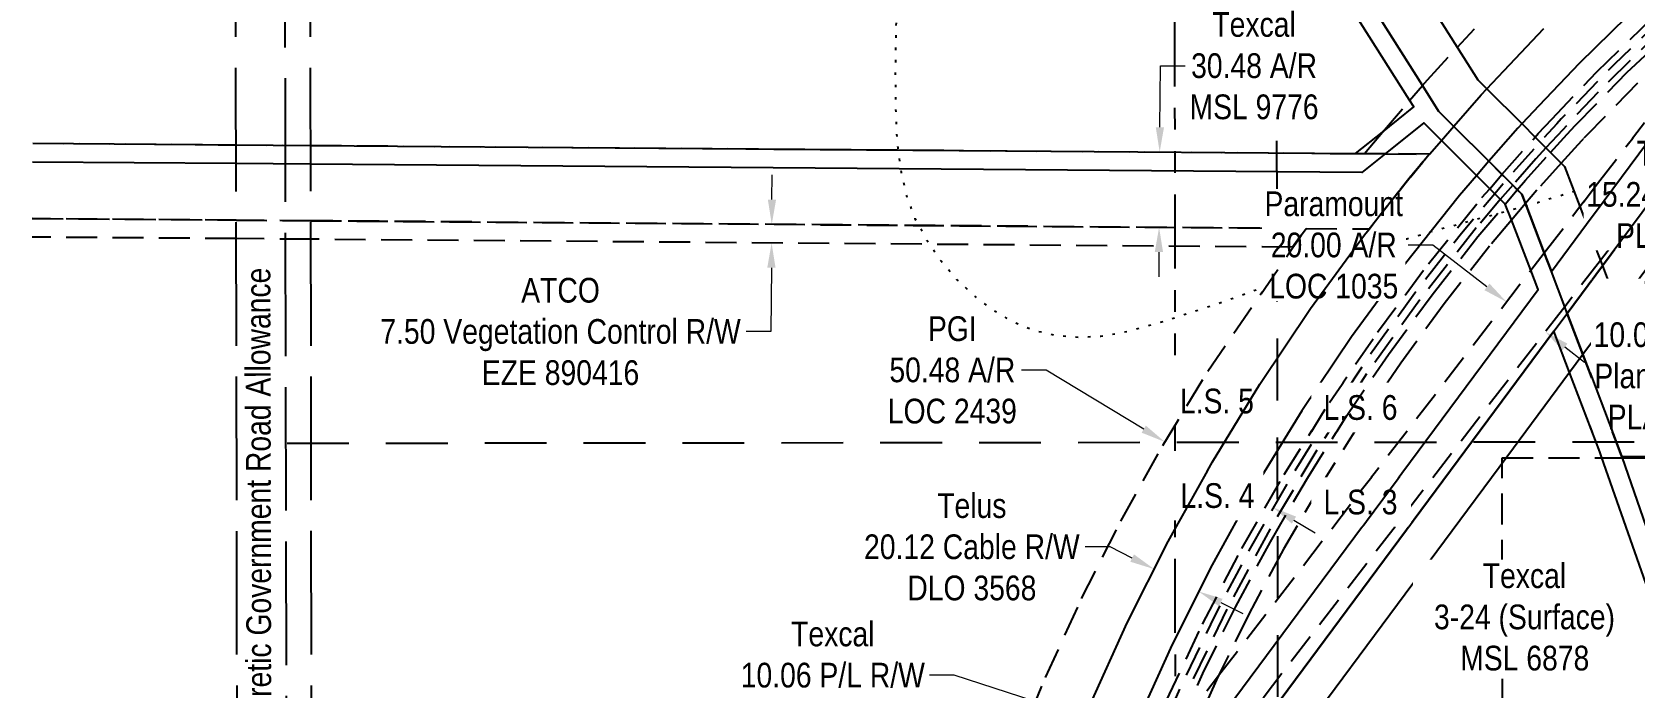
# Model space of a CAD drawing. Extents: x 9800 to 994249, y 5784337 to 6132765.
# Drawn here: x 507938 to 508587, y 6025049 to 6025315 of the extents above; entities that cross this region are included whole.
import ezdxf

# ---------------------------------------------------------------- set-up
doc = ezdxf.new("R2010")
doc.units = 0
doc.header["$LTSCALE"] = 5
doc.header["$PDSIZE"] = 0.5
for name, pattern in [('foc-ACCESSROAD', [3.75, 2.5, -1.25]), ('foc-DOT', [1, 0.2, -0.8]), ('foc-DRILLPATH', [14.75, 6, -1.75, 1.75, -1.75, 1.75, -1.75]), ('foc-FLOWLINE', [3.75, 2.5, -1.25]), ('foc-LSD', [8, 5, -3]), ('foc-UNSURVEYED', [12.5, 10, -2.5])]:
    doc.linetypes.add(name, pattern=pattern)
doc.layers.get('Defpoints').update_dxf_attribs({"color": 9})
for name, color, linetype in [('ABADATA-DRILL', 8, 'foc-DOT'), ('F-AR', 190, 'foc-ACCESSROAD'), ('F-EZE', 190, 'foc-FLOWLINE'), ('F-RW', 190, 'Continuous'), ('F-WS', 190, 'foc-ACCESSROAD'), ('L-ROAD-T', 7, 'Continuous'), ('L-SECTION-LSD', 7, 'foc-LSD'), ('L-USEC', 7, 'foc-UNSURVEYED'), ('P-PDRILLPATH', 12, 'foc-DRILLPATH')]:
    doc.layers.add(name, color=color, linetype=linetype)
for name, color, linetype, lineweight in [('F-AR-T', 190, 'Continuous', 9), ('F-EZE-T', 190, 'Continuous', 9), ('F-RW-T', 190, 'Continuous', 9), ('F-WS-T', 190, 'Continuous', 9)]:
    doc.layers.add(name, color=color, linetype=linetype, lineweight=lineweight)
doc.styles.add('100L', font='ARIALN.TTF', dxfattribs={"height": 11})
doc.styles.add('80CG', font='ARIALN.TTF', dxfattribs={"height": 10})
doc.styles.add('80L', font='ARIALN.TTF', dxfattribs={"height": 10})
doc.dimstyles.new('Compass 5 000', dxfattribs={"dimscale": 5, "dimtxt": 9, "dimasz": 2, "dimexe": 0.2, "dimexo": 0.0625, "dimgap": 0.5, "dimtad": 0, "dimtih": 1, "dimtoh": 1, "dimzin": 0, "dimdsep": 46, "dimtxsty": '80CG', "dimcen": 0.1, "dimse1": 1, "dimse2": 1, "dimclrd": 256, "dimclrt": 256, "dimaunit": 1, "dimadec": 4, "dimazin": 0, "dimtfac": 0.06, "dimtofl": 0, "dimtmove": 0, "dimatfit": 1, "dimfxl": 0.2, "dimtolj": 1, "dimtzin": 0, "dimlwd": -1, "dimarcsym": 0})

# ---------------------------------------------------------------- blocks, each defined once
blk = doc.blocks.new('*D500')
at = {"layer": 'Defpoints', "color": 0, "transparency": 16777216}
for p in [(508392.18, 6025097.58), (508392.2, 6025097.61), (508410.17, 6025088.58)]:
    blk.add_point(p, dxfattribs=at)
at = {"layer": 'F-RW-T', "transparency": 16777216}
for p, q in [((508374.31, 6025106.56), (508364.31, 6025106.56)), ((508383.25, 6025102.07), (508374.31, 6025106.56)), ((508419.1, 6025084.06), (508428.03, 6025079.57))]:
    blk.add_line(p, q, dxfattribs=at)
for points in [[(508383.99, 6025103.56), (508382.5, 6025100.58), (508392.18, 6025097.58)], [(508419.84, 6025085.55), (508418.35, 6025082.57), (508410.16, 6025088.55)]]:
    blk.add_solid(points, dxfattribs=at)
at = {"layer": 'F-RW-T', "transparency": 16777216, "insert": (508318.41, 6025106.56), "char_height": 10, "attachment_point": 5, "style": '80CG'}
blk.add_mtext('\\A1;Telus\\P20.12 Cable R/W\\PDLO 3568', dxfattribs=at)
blk = doc.blocks.new('*D501')
at = {"layer": 'Defpoints', "color": 0, "transparency": 16777216}
for p in [(508406.12, 6025164.93), (508396.5, 6025149.06), (508449.79, 6025138.47)]:
    blk.add_point(p, dxfattribs=at)
at = {"layer": 'F-WS-T', "transparency": 16777216}
for p, q in [((508348.47, 6025178.16), (508338.47, 6025178.16)), ((508387.94, 6025154.24), (508348.47, 6025178.16)), ((508448.72, 6025117.41), (508457.27, 6025112.23))]:
    blk.add_line(p, q, dxfattribs=at)
for points in [[(508388.81, 6025155.66), (508387.08, 6025152.81), (508396.5, 6025149.06)], [(508449.58, 6025118.84), (508447.86, 6025115.99), (508440.17, 6025122.59)]]:
    blk.add_solid(points, dxfattribs=at)
at = {"layer": 'F-WS-T', "transparency": 16777216, "insert": (508310.52, 6025178.16), "char_height": 10, "attachment_point": 5, "style": '80CG'}
blk.add_mtext('\\A1;PGI\\P50.48 A/R\\PLOC 2439', dxfattribs=at)
blk = doc.blocks.new('*D502')
at = {"layer": 'Defpoints', "color": 0, "transparency": 16777216}
for p in [(508687.32, 6025286.16), (508701.72, 6025281.14), (508672.15, 6025242.62)]:
    blk.add_point(p, dxfattribs=at)
at = {"layer": 'F-RW-T', "transparency": 16777216}
for p, q in [((508653.26, 6025249.2), (508643.26, 6025249.2)), ((508662.7, 6025245.91), (508653.26, 6025249.2)), ((508695.98, 6025234.31), (508705.43, 6025231.02))]:
    blk.add_line(p, q, dxfattribs=at)
for points in [[(508663.25, 6025247.49), (508662.16, 6025244.34), (508672.15, 6025242.62)], [(508696.53, 6025235.88), (508695.44, 6025232.74), (508686.54, 6025237.6)]]:
    blk.add_solid(points, dxfattribs=at)
at = {"layer": 'F-RW-T', "transparency": 16777216, "insert": (508604.18, 6025249.2), "char_height": 10, "attachment_point": 5, "style": '80CG', "bg_fill": 3, "box_fill_scale": 1.1, "bg_fill_color": 256, "bg_fill_true_color": 13158600, "bg_fill_transparency": 0}
blk.add_mtext('\\A1;Texcal\\P15.24 P/L R/W\\PPLA 3983', dxfattribs=at)
blk = doc.blocks.new('*D509')
at = {"layer": 'Defpoints', "color": 0, "transparency": 16777216}
for p in [(508605.37, 6025331.98), (508584.59, 6025311.8), (508588.84, 6025307.42)]:
    blk.add_point(p, dxfattribs=at)
at = {"layer": 'F-EZE-T', "transparency": 16777216}
for p, q in [((508578.7, 6025359.45), (508568.7, 6025359.45)), ((508598.41, 6025339.15), (508578.7, 6025359.45)), ((508616.59, 6025320.43), (508623.55, 6025313.25))]:
    blk.add_line(p, q, dxfattribs=at)
for points in [[(508599.6, 6025340.31), (508597.21, 6025337.99), (508605.37, 6025331.98)], [(508617.78, 6025321.59), (508615.39, 6025319.27), (508609.62, 6025327.6)]]:
    blk.add_solid(points, dxfattribs=at)
at = {"layer": 'F-EZE-T', "transparency": 16777216, "insert": (508515.84, 6025359.45), "char_height": 10, "attachment_point": 5, "style": '80CG', "bg_fill": 3, "box_fill_scale": 1.1, "bg_fill_color": 256, "bg_fill_true_color": 13158600, "bg_fill_transparency": 0}
blk.add_mtext('\\A1;ATCO\\P6.10 Powerline R/W\\PEZE 2382', dxfattribs=at)
blk = doc.blocks.new('*D510')
at = {"layer": 'Defpoints', "color": 0, "transparency": 16777216}
for p in [(508195.99, 6025237.47), (508195.92, 6025229.92), (508237.4, 6025229.59)]:
    blk.add_point(p, dxfattribs=at)
at = {"layer": 'F-EZE-T', "transparency": 16777216}
for p, q in [((508237.55, 6025247.13), (508237.63, 6025257.13)), ((508237.32, 6025219.59), (508237.11, 6025193.72)), ((508237.11, 6025193.72), (508227.11, 6025193.72))]:
    blk.add_line(p, q, dxfattribs=at)
for points in [[(508235.88, 6025247.15), (508239.21, 6025247.12), (508237.46, 6025237.13)], [(508235.65, 6025219.6), (508238.99, 6025219.57), (508237.4, 6025229.59)]]:
    blk.add_solid(points, dxfattribs=at)
at = {"layer": 'F-EZE-T', "transparency": 16777216, "insert": (508152.01, 6025193.72), "char_height": 10, "attachment_point": 5, "style": '80CG'}
blk.add_mtext('\\A1;ATCO\\P7.50 Vegetation Control R/W\\PEZE 890416', dxfattribs=at)
blk = doc.blocks.new('*D512')
at = {"layer": 'Defpoints', "color": 0, "transparency": 16777216}
for p in [(508550.42, 6025193.62), (508431.91, 6025072.29), (508447.61, 6025060.19)]:
    blk.add_point(p, dxfattribs=at)
at = {"layer": 'F-AR-T', "transparency": 16777216}
for p, q in [((508504.86, 6025228.72), (508494.86, 6025228.72)), ((508526.8, 6025211.82), (508504.86, 6025228.72)), ((508558.34, 6025187.52), (508566.27, 6025181.41))]:
    blk.add_line(p, q, dxfattribs=at)
for points in [[(508527.82, 6025213.14), (508525.78, 6025210.5), (508534.72, 6025205.72)], [(508559.36, 6025188.84), (508557.33, 6025186.2), (508550.42, 6025193.62)]]:
    blk.add_solid(points, dxfattribs=at)
at = {"layer": 'F-AR-T', "transparency": 16777216, "insert": (508464.82, 6025228.72), "char_height": 10, "attachment_point": 5, "style": '80CG', "bg_fill": 3, "box_fill_scale": 1.1, "bg_fill_color": 256, "bg_fill_true_color": 13158600, "bg_fill_transparency": 0}
blk.add_mtext('\\A1;Paramount\\P20.00 A/R\\PLOC 1035', dxfattribs=at)
blk = doc.blocks.new('*D513')
at = {"layer": 'Defpoints', "color": 0, "transparency": 16777216}
for p in [(508273.44, 6025267.36), (508273.2, 6025236.87), (508394.16, 6025235.93)]:
    blk.add_point(p, dxfattribs=at)
at = {"layer": 'F-AR-T', "transparency": 16777216}
for p, q in [((508394.47, 6025276.41), (508394.67, 6025301.3)), ((508394.67, 6025301.3), (508404.67, 6025301.3)), ((508394.08, 6025225.93), (508394, 6025215.93))]:
    blk.add_line(p, q, dxfattribs=at)
for points in [[(508392.81, 6025276.42), (508396.14, 6025276.4), (508394.4, 6025266.41)], [(508392.41, 6025225.94), (508395.75, 6025225.91), (508394.16, 6025235.93)]]:
    blk.add_solid(points, dxfattribs=at)
at = {"layer": 'F-AR-T', "transparency": 16777216, "insert": (508432.58, 6025301.3), "char_height": 10, "attachment_point": 5, "style": '80CG', "bg_fill": 3, "box_fill_scale": 1.1, "bg_fill_color": 256, "bg_fill_true_color": 13158600, "bg_fill_transparency": 0}
blk.add_mtext('\\A1;Texcal\\P30.48 A/R\\PMSL 9776', dxfattribs=at)
blk = doc.blocks.new('*D519')
at = {"layer": 'Defpoints', "color": 0, "transparency": 16777216}
for p in [(508408.95, 6025023.03), (508393.08, 6024973.9), (508402.51, 6024970.85)]:
    blk.add_point(p, dxfattribs=at)
at = {"layer": 'F-RW-T', "transparency": 16777216}
for p, q in [((508311.24, 6025054.6), (508301.24, 6025054.6)), ((508399.44, 6025026.1), (508311.24, 6025054.6)), ((508427.9, 6025016.9), (508437.42, 6025013.83))]:
    blk.add_line(p, q, dxfattribs=at)
for points in [[(508399.95, 6025027.69), (508398.93, 6025024.52), (508408.95, 6025023.03)], [(508428.42, 6025018.49), (508427.39, 6025015.32), (508418.39, 6025019.98)]]:
    blk.add_solid(points, dxfattribs=at)
at = {"layer": 'F-RW-T', "transparency": 16777216, "insert": (508262.16, 6025054.6), "char_height": 10, "attachment_point": 5, "style": '80CG'}
blk.add_mtext('\\A1;Texcal\\P10.06 P/L R/W\\PPLA 4037', dxfattribs=at)
blk = doc.blocks.new('*D531')
at = {"layer": 'Defpoints', "color": 0, "transparency": 16777216}
for p in [(508656.32, 6025058.05), (508804.36, 6025058.1), (508804.36, 6025048.11)]:
    blk.add_point(p, dxfattribs=at)
at = {"layer": 'F-RW-T', "transparency": 16777216}
for p, q in [((508656.27, 6025184.06), (508646.27, 6025184.06)), ((508656.32, 6025068.05), (508656.27, 6025184.06)), ((508656.33, 6025038.05), (508656.33, 6025028.05))]:
    blk.add_line(p, q, dxfattribs=at)
for points in [[(508657.98, 6025068.05), (508654.65, 6025068.05), (508656.32, 6025058.05)], [(508657.99, 6025038.05), (508654.66, 6025038.05), (508656.32, 6025048.05)]]:
    blk.add_solid(points, dxfattribs=at)
at = {"layer": 'F-RW-T', "transparency": 16777216, "insert": (508607.19, 6025184.06), "char_height": 10, "attachment_point": 5, "style": '80CG', "bg_fill": 3, "box_fill_scale": 1.1, "bg_fill_color": 256, "bg_fill_true_color": 13158600, "bg_fill_transparency": 0}
blk.add_mtext('\\A1;Texcal\\P10.00 P/L R/W\\PPlan 932 0624\\PPLA 920316', dxfattribs=at)

msp = doc.modelspace()

# ---------------------------------------------------------------- linework, layer by layer
at = {"layer": 'ABADATA-DRILL', "flags": 128}
msp.add_lwpolyline([(509034.797, 6025395.139), (509034.937, 6025395.21), (509034.857, 6025395.159), (509034.348, 6025394.968), (509033.328, 6025394.636), (509031.729, 6025394.143), (509029.431, 6025393.539), (509026.532, 6025392.723), (509023.274, 6025391.707), (509019.776, 6025390.63), (509016.208, 6025389.523), (509012.551, 6025388.325), (509008.813, 6025386.968), (509004.956, 6025385.52), (509001.109, 6025384.063), (508997.332, 6025382.585), (508993.605, 6025381.158), (508989.998, 6025379.671), (508986.261, 6025378.093), (508982.314, 6025376.566), (508978.567, 6025375.118), (508976.339, 6025374.224), (508973.591, 6025373.058), (508970.793, 6025371.923), (508969.374, 6025371.38), (508963.998, 6025369.48), (508957.502, 6025367.347), (508949.526, 6025365.161), (508940.601, 6025363.033), (508931.755, 6025360.846), (508923.189, 6025358.569), (508914.944, 6025356.333), (508906.278, 6025354.056), (508896.993, 6025351.667), (508887.877, 6025349.369), (508878.792, 6025347.241), (508869.395, 6025345.343), (508859.769, 6025343.464), (508850.313, 6025341.345), (508841.077, 6025339.167), (508832.102, 6025337.019), (508823.436, 6025334.642), (508814.692, 6025332.015), (508805.917, 6025329.148), (508797.064, 6025325.83), (508788.311, 6025322.253), (508779.778, 6025318.766), (508770.884, 6025315.388), (508761.861, 6025312.071), (508753.127, 6025309.003), (508744.552, 6025306.246), (508735.957, 6025303.82), (508727.202, 6025301.412), (508718.517, 6025298.865), (508710.322, 6025296.299), (508702.297, 6025293.493), (508694.013, 6025290.517), (508685.119, 6025287.479), (508675.885, 6025284.511), (508667.08, 6025281.933), (508658.515, 6025279.577), (508650.149, 6025277.34), (508641.864, 6025274.814), (508633.51, 6025272.007), (508624.745, 6025269.09), (508615.991, 6025266.093), (508607.697, 6025263.286), (508599.112, 6025260.709), (508590.646, 6025258.523), (508582.21, 6025256.306), (508573.465, 6025253.809), (508564.82, 6025251.262), (508556.286, 6025248.605), (508547.221, 6025245.877), (508537.936, 6025243.239), (508528.911, 6025240.751), (508519.916, 6025238.363), (508510.98, 6025235.945), (508502.545, 6025233.589), (508494.42, 6025231.173), (508485.725, 6025228.416), (508476.951, 6025225.538), (508468.037, 6025222.581), (508458.943, 6025219.473), (508449.669, 6025216.244), (508440.106, 6025212.916), (508431.082, 6025209.688), (508422.428, 6025206.521), (508413.294, 6025203.413), (508404.32, 6025200.465), (508395.676, 6025197.748), (508387.26, 6025195.271), (508379.105, 6025193.145), (508370.617, 6025191.748), (508361.448, 6025191.36), (508352.207, 6025192.102), (508343.373, 6025194.205), (508334.926, 6025197.698), (508326.906, 6025202.392), (508319.435, 6025208.177), (508312.382, 6025214.814), (508305.967, 6025222.181), (508300.301, 6025230.49), (508295.533, 6025239.41), (508292.055, 6025248.713), (508289.886, 6025258.319), (508288.567, 6025268.117), (508288.003, 6025275.166), (508287.632, 6025285.585), (508287.574, 6025299.825), (508287.812, 6025316.285), (508288.327, 6025333.916), (508289.13, 6025352.538), (508290.211, 6025372.43), (508291.428, 6025393.943), (508292.104, 6025416.504), (508291.607, 6025440.273), (508291.451, 6025443.503), (508290.156, 6025465.88), (508288.152, 6025493.186), (508286.387, 6025521.053), (508285.202, 6025548.951), (508284.346, 6025577.379), (508283.32, 6025606.047), (508283.257, 6025607.557), (508282.943, 6025634.926), (508283.172, 6025650.824)], dxfattribs=at)
at = {"layer": 'F-AR', "flags": 128}
msp.add_lwpolyline([(508981.583, 6025651.891), (508864.128, 6025550.805), (508842.017, 6025531.775), (508798.738, 6025494.52), (508791.806, 6025488.553), (508749.794, 6025452.391), (508741.253, 6025445.04), (508729.251, 6025434.709), (508728.813, 6025434.334), (508723.041, 6025429.365), (508675.027, 6025388.038), (508623.375, 6025343.581), (508600.449, 6025323.118), (508578.271, 6025301.847), (508556.87, 6025279.794), (508555.051, 6025277.797), (508548.291, 6025270.387), (508536.272, 6025256.99), (508534.882, 6025255.362), (508529.93, 6025249.508), (508516.504, 6025233.462), (508497.592, 6025209.241), (508479.56, 6025184.357), (508462.431, 6025158.844), (508446.227, 6025132.733), (508430.968, 6025106.059), (508416.676, 6025078.856), (508403.367, 6025051.157), (508391.117, 6025023.13), (508389.978, 6025020.308), (508388.784, 6025017.326), (508387.843, 6025015.025), (508387.203, 6025013.364), (508386.384, 6025011.301), (508384.455, 6025006.421), (508384.008, 6025005.283), (508381.697, 6024999.384), (508379.769, 6024994.418), (508379.345, 6024993.251), (508369.507, 6024965.453), (508365.983, 6024954.244), (508360.688, 6024937.401), (508360.29, 6024936.137), (508358.823, 6024930.81), (508352.131, 6024906.511), (508345.037, 6024876.611), (508339.02, 6024846.476), (508334.086, 6024816.144), (508330.242, 6024785.655), (508327.493, 6024755.049), (508327.138, 6024745.148), (508325.291, 6024693.638), (508326.152, 6024650.414), (508326.457, 6024635.065), (508326.521, 6024601.606), (508326.524, 6024600.174)], dxfattribs=at)
at = {"layer": 'F-AR'}
msp.add_lwpolyline([(508638.217, 6025307.562), (508579.851, 6025231.813), (508572.688, 6025222.52), (508558.27, 6025203.805), (508426.918, 6025033.331), (508419.204, 6025023.3), (508418.127, 6025021.919), (508401.71, 6025000.613), (508396.037, 6024993.242), (508388.622, 6024983.611), (508376.714, 6024968.169), (508371.993, 6024962.042), (508365.983, 6024954.244), (508360.718, 6024947.408)], dxfattribs=at)
at = {"layer": 'F-EZE'}
for points in [[(508598.13, 6025316.531), (508571.752, 6025290.672), (508557.434, 6025275.406), (508550.574, 6025268.114), (508546.516, 6025263.697), (508537.2, 6025253.005), (508532.202, 6025247.159), (508522.47, 6025235.657), (508499.659, 6025206.603), (508478.124, 6025176.59), (508457.907, 6025145.675), (508439.045, 6025113.914), (508421.575, 6025081.368), (508405.526, 6025048.098)], [(508587.718, 6025294.241), (508566.99, 6025272.966), (508563.576, 6025269.259), (508556.809, 6025261.876), (508547.022, 6025250.975), (508542.365, 6025245.516), (508536.753, 6025238.865), (508527.838, 6025228.296), (508509.463, 6025204.958), (508491.919, 6025180.988), (508475.227, 6025156.417), (508459.41, 6025131.275), (508444.484, 6025105.594), (508430.47, 6025079.403), (508418.242, 6025054.512), (508417.385, 6025052.737), (508405.245, 6025025.627)], [(507938.26, 6025239.482), (508020.735, 6025238.838), (508050.894, 6025238.603), (508453.602, 6025235.461), (508451.781, 6025232.934), (508450.877, 6025231.672)]]:
    msp.add_lwpolyline(points, dxfattribs=at)
at = {"layer": 'F-RW'}
for points in [[(508362.469, 6025549.424), (508514.736, 6025308.797), (508523.061, 6025295.65), (508526.701, 6025292.008), (508541.039, 6025277.807), (508546.25, 6025272.46), (508548.292, 6025270.408), (508550.574, 6025268.129), (508552.491, 6025266.214), (508556.797, 6025261.909), (508558.165, 6025260.547), (508564.367, 6025244.315), (508567.085, 6025237.199), (508571.673, 6025225.189), (508572.687, 6025222.52), (508573.526, 6025220.312), (508578.107, 6025208.256), (508579.848, 6025203.666), (508602.847, 6025143.012), (508581.314, 6025142.987), (508579.548, 6025147.695), (508565.607, 6025184.462), (508559.292, 6025201.115), (508558.27, 6025203.805), (508552.868, 6025218.024), (508549.968, 6025225.614), (508542.348, 6025245.561), (508540.899, 6025249.353), (508539.066, 6025251.16), (508537.197, 6025253.036), (508534.882, 6025255.367), (508532.878, 6025257.36), (508527.563, 6025262.67), (508513.319, 6025276.923), (508507.251, 6025283.001), (508500.686, 6025293.371), (508338.695, 6025549.36)], [(508589.9, 6025327.456), (508564.092, 6025302.285), (508547.812, 6025285.039), (508541.08, 6025277.904), (508539.352, 6025276.065), (508527.564, 6025262.64), (508522.588, 6025256.834), (508515.723, 6025248.84), (508493.244, 6025220.657), (508471.955, 6025191.564), (508451.892, 6025161.613), (508433.09, 6025130.855), (508415.582, 6025099.342), (508399.397, 6025067.13), (508384.564, 6025034.273)], [(508662.259, 6025314.814), (508579.848, 6025203.666), (508565.607, 6025184.462), (508560.217, 6025177.193), (508534.824, 6025142.945), (508459.188, 6025040.938), (508453.542, 6025033.323), (508446.125, 6025023.315), (508443.153, 6025019.312), (508442.967, 6024993.183), (508442.428, 6024916.973), (508442.322, 6024901.971), (508427.333, 6024902.651), (508427.44, 6024917.653), (508427.975, 6024993.201), (508428.188, 6025023.304), (508428.195, 6025024.309), (508434.86, 6025033.299), (508440.505, 6025040.91), (508553.903, 6025193.846), (508559.292, 6025201.115), (508573.526, 6025220.312), (508638.217, 6025307.562)]]:
    msp.add_lwpolyline(points, dxfattribs=at)
at = {"layer": 'F-WS'}
msp.add_lwpolyline([(507938.459, 6025269.968), (508020.68, 6025269.327), (508050.84, 6025269.091), (508473.554, 6025265.794), (508477.24, 6025265.765), (508485.626, 6025265.7), (508503.5, 6025265.546), (508501.339, 6025262.986), (508500.965, 6025262.539), (508500.26, 6025261.695), (508499.349, 6025260.583), (508496.406, 6025256.994), (508496.065, 6025256.573), (508495.239, 6025255.555), (508491.523, 6025250.968), (508491.201, 6025250.568), (508487.108, 6025245.455), (508486.683, 6025244.918), (508486.4, 6025244.559), (508483.095, 6025240.365), (508481.65, 6025238.518), (508479.106, 6025235.256), (508453.602, 6025235.461), (508050.894, 6025238.603), (508020.734, 6025238.838), (507938.26, 6025239.482)], dxfattribs=at)
msp.add_lwpolyline([(508656.657, 6025038.34), (508656.688, 6025023.109), (508656.688, 6025023.109), (508656.688, 6025023.109), (508656.688, 6025023.87), (508533.121, 6025023.822), (508533.105, 6025033.09), (508533.094, 6025040.706), (508532.947, 6025142.603), (508571.253, 6025142.64), (508579.428, 6025142.643), (508600.97, 6025142.67), (508635.561, 6025142.704), (508639.399, 6025142.708), (508644.082, 6025142.713), (508646.425, 6025142.715), (508651.709, 6025142.72), (508656.442, 6025142.725), (508656.466, 6025131.506), (508656.605, 6025063.326), (508656.616, 6025058.329), (508656.637, 6025048.334), (508656.657, 6025038.34)], close=True, dxfattribs=at)
at = {"layer": 'L-SECTION-LSD', "flags": 128}
for points in [[(508441.196, 6025550.871), (508442.674, 6024747.06)], [(508041.354, 6025148.549), (508842.516, 6025149.382)]]:
    msp.add_lwpolyline(points, dxfattribs=at)
at = {"layer": 'L-USEC'}
msp.add_line((508050.293, 6025550.517), (508051.7, 6024746.297), dxfattribs=at)
at = {"layer": 'P-PDRILLPATH', "flags": 128}
msp.add_lwpolyline([(508924.395, 6025198.383), (508400.331, 6025470.149), (508401.327, 6023945.28), (508575.325, 6023109.349)], dxfattribs=at)

# ---------------------------------------------------------------- texts
at = {"layer": 'L-ROAD-T', "insert": (508024.803, 6025119.673), "char_height": 9.99465, "width": 199.83847, "attachment_point": 2, "rotation": 90.12056, "style": '80L', "bg_fill": 3, "box_fill_scale": 1.2, "bg_fill_color": 256, "bg_fill_transparency": 0}
msp.add_mtext('Theoretic Government Road Allowance', dxfattribs=at)

# ---------------------------------------------------------------- dimensions: what is measured, and where the dimension line sits
at = {"layer": 'F-EZE-T', "color": 3}
dim = msp.add_linear_dim(base=(508237.403, 6025229.586), p1=(508195.985, 6025237.471), p2=(508195.924, 6025229.923), angle=269.534409, text='ATCO\\P7.50 Vegetation Control R/W\\PEZE 890416', dimstyle='Compass 5 000', dxfattribs=at)
dim.commit()
dim.dimension.update_dxf_attribs({"geometry": '*D510', "text_midpoint": (508152.012, 6025193.72), "dimtype": 161})

# ---------------------------------------------------------------- next in the draw order: linework, layer by layer
at = {"layer": 'L-USEC'}
for p, q in [((508020.129, 6025550.486), (508021.537, 6024746.245)), ((508041.643, 6024746.266), (508040.235, 6025550.507))]:
    msp.add_line(p, q, dxfattribs=at)

# ---------------------------------------------------------------- next in the draw order: texts
at = {"layer": 'L-SECTION-LSD', "attachment_point": 1, "style": '100L', "bg_fill": 3, "box_fill_scale": 1.5, "bg_fill_color": 256, "bg_fill_transparency": 0}
for s, width, insert, char_height in [('\\pi1.7739;L.S. 5', 30.40114, (508400.814, 6025170.627), 9.99465), ('L.S. 6', 30.48313, (508460.681, 6025167.997), 9.9947), ('\\pi2.0013;L.S. 4', 30.53989, (508400.814, 6025132.363), 9.99465), ('L.S. 3', 30.37591, (508460.681, 6025129.733), 9.9947)]:
    msp.add_mtext_dynamic_manual_height_columns(s, width=width, gutter_width=55, heights=[0], dxfattribs=dict(at, insert=insert, char_height=char_height))

# ---------------------------------------------------------------- next in the draw order: dimensions: what is measured, and where the dimension line sits
at = {"layer": 'F-EZE-T', "color": 3}
dim = msp.add_linear_dim(base=(508605.374, 6025331.977), p1=(508588.84, 6025307.424), p2=(508584.593, 6025311.798), angle=134.158198, text='ATCO\\P6.10 Powerline R/W\\PEZE 2382', dimstyle='Compass 5 000', override={"dimtfill": 1}, dxfattribs=at)
dim.commit()
dim.dimension.update_dxf_attribs({"geometry": '*D509', "text_midpoint": (508515.838, 6025359.451), "dimtype": 161})

# ---------------------------------------------------------------- next in the draw order: dimensions: what is measured, and where the dimension line sits
at = {"layer": 'F-AR-T', "color": 3}
dim = msp.add_linear_dim(base=(508550.423, 6025193.621), p1=(508431.913, 6025072.289), p2=(508447.614, 6025060.191), angle=322.38535, text='Paramount\\P20.00 A/R\\PLOC 1035', dimstyle='Compass 5 000', override={"dimtfill": 1}, dxfattribs=at)
dim.commit()
dim.dimension.update_dxf_attribs({"geometry": '*D512', "text_midpoint": (508464.82, 6025228.724), "dimtype": 161})

# ---------------------------------------------------------------- next in the draw order: dimensions: what is measured, and where the dimension line sits
dim = msp.add_linear_dim(base=(508394.157, 6025235.925), p1=(508273.44, 6025267.355), p2=(508273.202, 6025236.869), angle=269.55297, text='Texcal\\P30.48 A/R\\PMSL 9776', dimstyle='Compass 5 000', override={"dimtfill": 1}, dxfattribs=at)
dim.commit()
dim.dimension.update_dxf_attribs({"geometry": '*D513', "text_midpoint": (508432.58, 6025301.3), "dimtype": 161})
at = {"layer": 'F-RW-T'}
dim = msp.add_aligned_dim(p1=(508701.717, 6025281.138), p2=(508687.324, 6025286.155), distance=46.105, text='Texcal\\P15.24 P/L R/W\\PPLA 3983', dimstyle='Compass 5 000', override={"dimtfill": 1}, dxfattribs=at)
dim.commit()
dim.dimension.update_dxf_attribs({"geometry": '*D502', "text_midpoint": (508604.176, 6025249.203)})
dim = msp.add_aligned_dim(p1=(508410.174, 6025088.579), p2=(508392.195, 6025097.612), distance=0.032, text='Telus\\P20.12 Cable R/W\\PDLO 3568', dimstyle='Compass 5 000', dxfattribs=at)
dim.commit()
dim.dimension.update_dxf_attribs({"geometry": '*D500', "text_midpoint": (508318.406, 6025106.562)})
at = {"layer": 'F-RW-T', "color": 3}
dim = msp.add_linear_dim(base=(508408.953, 6025023.026), p1=(508402.513, 6024970.853), p2=(508393.078, 6024973.902), angle=162.091107, text='Texcal\\P10.06 P/L R/W\\PPLA 4037', dimstyle='Compass 5 000', dxfattribs=at)
dim.commit()
dim.dimension.update_dxf_attribs({"geometry": '*D519', "text_midpoint": (508262.156, 6025054.603), "dimtype": 161})

# ---------------------------------------------------------------- next in the draw order: linework, layer by layer
at = {"layer": 'F-EZE'}
msp.add_lwpolyline([(508450.877, 6025231.672), (508448.158, 6025227.873), (508050.907, 6025231.101), (508020.748, 6025231.337), (507938.212, 6025231.981)], dxfattribs=at)
at = {"layer": 'F-RW'}
msp.add_lwpolyline([(507938.459, 6025269.968), (508020.68, 6025269.327), (508050.84, 6025269.091), (508473.554, 6025265.794), (508484.522, 6025274.496), (508497.171, 6025284.687), (508495.468, 6025287.36), (508329.698, 6025549.335), (508265.491, 6025650.797)], dxfattribs=at)

# ---------------------------------------------------------------- next in the draw order: dimensions: what is measured, and where the dimension line sits
at = {"layer": 'F-RW-T', "color": 3}
dim = msp.add_linear_dim(base=(508656.32, 6025058.046), p1=(508804.361, 6025048.106), p2=(508804.357, 6025058.1), angle=90.020714, text='Texcal\\P10.00 P/L R/W\\PPlan 932 0624\\PPLA 920316', dimstyle='Compass 5 000', override={"dimtfill": 1}, dxfattribs=at)
dim.commit()
dim.dimension.update_dxf_attribs({"geometry": '*D531', "text_midpoint": (508607.188, 6025184.063), "dimtype": 161})
at = {"layer": 'F-WS-T'}
dim = msp.add_linear_dim(base=(508396.497, 6025149.057), p1=(508449.786, 6025138.469), p2=(508406.117, 6025164.931), angle=148.785852, text='PGI\\P50.48 A/R\\PLOC 2439', dimstyle='Compass 5 000', dxfattribs=at)
dim.commit()
dim.dimension.update_dxf_attribs({"geometry": '*D501', "text_midpoint": (508310.524, 6025178.161), "dimtype": 161})

# ---------------------------------------------------------------- next in the draw order: linework, layer by layer
at = {"layer": 'F-RW'}
msp.add_lwpolyline([(508274.496, 6025650.811), (508338.695, 6025549.36), (508500.684, 6025293.375), (508507.251, 6025283.001), (508513.304, 6025276.936), (508527.543, 6025262.694), (508532.86, 6025257.385), (508534.878, 6025255.371), (508537.177, 6025253.064), (508539.051, 6025251.174), (508540.899, 6025249.353), (508542.341, 6025245.579), (508549.968, 6025225.614), (508552.868, 6025218.024), (508567.085, 6025237.199), (508574.152, 6025246.728), (508639.996, 6025335.533)], dxfattribs=at)

# ---------------------------------------------------------------- next in the draw order: texts
at = {"layer": 'F-WS-T', "insert": (508498.365, 6025099.913), "char_height": 10, "attachment_point": 1, "style": '80L', "bg_fill": 3, "box_fill_scale": 1.15, "bg_fill_color": 256, "bg_fill_true_color": 256, "bg_fill_transparency": 0}
msp.add_mtext_dynamic_manual_height_columns('\\pi26.73;Texcal\\P\\pi7.0098;3-24 (Surface)\\P\\pi17.617;MSL 6878', width=86.08638, gutter_width=50.027, heights=[0], dxfattribs=at)

# ---------------------------------------------------------------- next in the draw order: linework, layer by layer
at = {"layer": 'F-AR'}
for points in [[(508360.718, 6024947.408), (508347.936, 6024930.711), (508338.919, 6024919.118), (508324.466, 6024919.26), (508323.975, 6024919.261), (508312.032, 6024919.382), (508304.471, 6024919.457), (508304.754, 6024939.62), (508307.4, 6024939.579), (508311.994, 6024939.507), (508329.455, 6024939.233), (508365.848, 6024986.425), (508381.579, 6025006.974), (508387.82, 6025015.051), (508394.231, 6025023.35), (508395.31, 6025024.725), (508401.984, 6025033.443), (508418.234, 6025054.523), (508544.518, 6025218.536), (508549.968, 6025225.614), (508564.367, 6025244.315), (508571.524, 6025253.608), (508638.722, 6025340.887)], [(508334.868, 6025021.286), (508348.222, 6025053.734), (508362.818, 6025085.642), (508378.634, 6025116.964), (508395.646, 6025147.651), (508413.83, 6025177.66), (508448.223, 6025227.742), (508450.909, 6025231.602), (508451.805, 6025232.887), (508453.602, 6025235.461), (508479.111, 6025235.26), (508481.652, 6025238.515), (508483.097, 6025240.363), (508486.396, 6025244.568), (508486.679, 6025244.929), (508487.103, 6025245.468), (508491.211, 6025250.546), (508491.533, 6025250.945), (508495.255, 6025255.518), (508495.962, 6025256.387), (508496.423, 6025256.954), (508499.364, 6025260.547), (508500.275, 6025261.66), (508500.978, 6025262.51), (508501.35, 6025262.96), (508502.091, 6025263.853), (508503.503, 6025265.553), (508485.626, 6025265.7), (508477.24, 6025265.765), (508484.553, 6025274.421), (508495.496, 6025287.291), (508500.69, 6025293.359), (508502.689, 6025295.663), (508514.763, 6025308.74), (508521.819, 6025316.293)]]:
    msp.add_lwpolyline(points, dxfattribs=at)
at = {"layer": 'F-EZE'}
for points in [[(508402.009, 6025033.409), (508411.865, 6025055.326), (508425.045, 6025082.184), (508439.16, 6025108.564), (508454.192, 6025134.431), (508470.124, 6025159.754), (508486.936, 6025184.502), (508504.606, 6025208.645), (508523.114, 6025232.151), (508534.194, 6025245.272), (508539.067, 6025251.133), (508542.436, 6025254.993), (508552.492, 6025266.193), (508559.262, 6025273.573), (508562.548, 6025277.143), (508583.426, 6025298.572), (508627.374, 6025339.165)], [(508397.07, 6025044.146), (508411.737, 6025075.336), (508427.642, 6025105.913), (508444.759, 6025135.828), (508463.059, 6025165.035), (508482.515, 6025193.484), (508503.094, 6025221.132), (508524.764, 6025247.933), (508527.895, 6025251.556), (508532.88, 6025257.334), (508546.25, 6025272.455), (508547.49, 6025273.846), (508553.105, 6025279.753), (508571.236, 6025298.827), (508595.963, 6025322.838)]]:
    msp.add_lwpolyline(points, dxfattribs=at)
at = {"layer": 'F-RW'}
for points in [[(508366.054, 6025042.171), (508381.231, 6025075.789), (508397.791, 6025108.748), (508415.705, 6025140.991), (508434.943, 6025172.463), (508455.471, 6025203.108), (508477.253, 6025232.875), (508479.113, 6025235.245), (508481.663, 6025238.489), (508483.111, 6025240.328), (508486.419, 6025244.515), (508486.702, 6025244.874), (508487.127, 6025245.411), (508491.224, 6025250.516), (508491.545, 6025250.917), (508495.257, 6025255.514), (508495.917, 6025256.332), (508496.421, 6025256.957), (508499.355, 6025260.57), (508500.263, 6025261.689), (508500.97, 6025262.528), (508501.345, 6025262.972), (508502.091, 6025263.853), (508503.511, 6025265.529), (508508.36, 6025271.091), (508513.356, 6025276.871), (508524.431, 6025289.568), (508526.709, 6025291.996), (508533.581, 6025299.272), (508549.744, 6025316.397)], [(508638.217, 6025307.562), (508580.599, 6025229.852), (508573.526, 6025220.312), (508559.292, 6025201.115), (508565.607, 6025184.462), (508579.548, 6025147.695), (508581.305, 6025142.985), (508609.72, 6025061.164)], [(508418.229, 6025036.439), (508547.486, 6025210.766), (508544.518, 6025218.536), (508536.71, 6025238.974), (508534.188, 6025245.286), (508532.16, 6025247.264), (508529.911, 6025249.552), (508527.88, 6025251.594), (508522.565, 6025256.893), (508508.314, 6025271.154), (508501.268, 6025278.212), (508485.626, 6025265.7), (508476.199, 6025258.159), (508050.854, 6025261.476), (508020.694, 6025261.712), (507938.409, 6025262.354)], [(508609.955, 6025038.04), (508573.13, 6025142.983), (508572.393, 6025145.085), (508560.217, 6025177.193), (508553.903, 6025193.846), (508440.505, 6025040.91)]]:
    msp.add_lwpolyline(points, dxfattribs=at)

doc.saveas('drawing.dxf')
